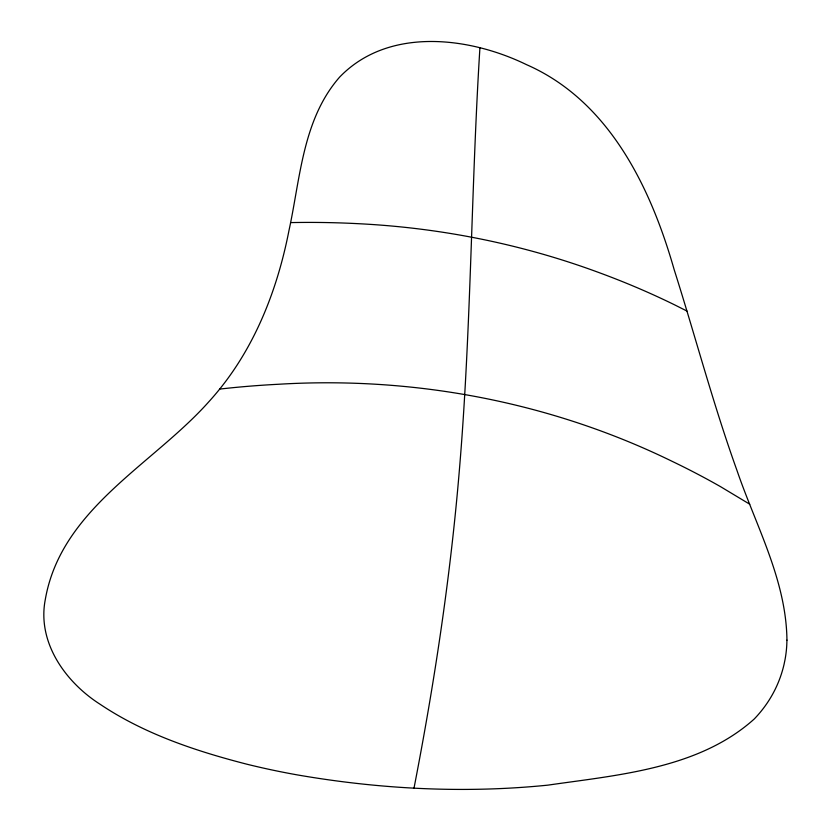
<?xml version="1.0" encoding="UTF-8"?>
<svg xmlns="http://www.w3.org/2000/svg" width="831" height="831" viewBox="0 0 831 831"><rect width="100%" height="100%" fill="white"/><g stroke="black" fill="none" stroke-linecap="round" stroke-linejoin="round"><path stroke-width="1.25" d="M479.923 47.783C471.042 189.084 471.26 330.863 459.211 471.987C450.277 578.147 434.312 683.591 414.004 788.141M686.936 311.054L675.219 305.154A644.513 424.984 3.1 0 0 599.068 272.62C521.691 243.971 439.911 227.673 357.527 223.653A616.197 406.317 3.1 0 0 290.528 222.604M749.749 504.22L720.477 486.623A705.706 464.03 2.6 0 0 672.321 461.423C550.506 401.861 413.443 376.059 278.271 384.275A650.87 427.975 2.6 0 0 219.685 389.085M786.947 640.15L786.77 645.074A203.959 148.676 24.1 0 1 785.046 659.565L784.069 664.301A215.125 156.82 24.1 0 1 754.205 719.033C698.788 768.779 618.472 774.908 547.92 785.139C464.685 793.563 380.39 789.232 298.017 775.022A598.05 435.963 24.1 0 1 246.651 764.146C195.493 750.985 144.282 733.908 100.094 704.262C65.514 682.22 37 642.436 45.269 599.67C60.964 508.852 152.509 464.934 208.872 401.716A498.61 363.469 24.1 0 0 219.467 389.355C256.353 343.795 277.814 287.63 288.97 230.54C300.355 178.239 302.65 119.332 339.599 77.138C388.035 26.758 468.923 36.637 526.47 64.631C609.009 100.769 650.694 187.401 674.097 269.41C695.37 336.389 713.247 404.468 737.045 470.637C756.054 526.179 786.271 580.111 786.947 640.15"/></g></svg>
